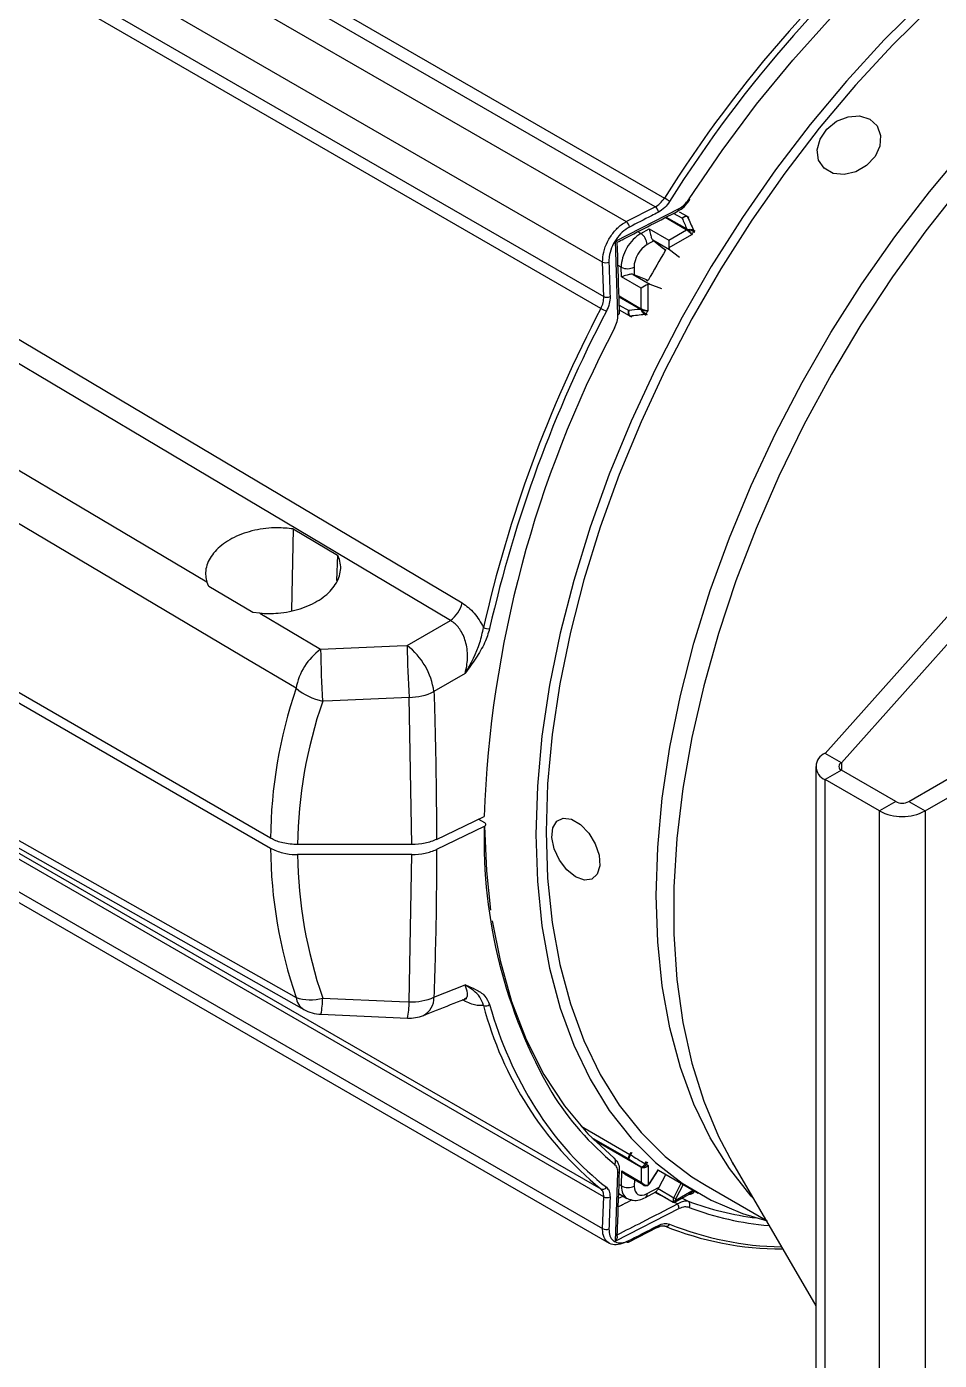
# Model space of a CAD drawing. Extents: x 17.1 to 113.1, y 3.8 to 84.5.
# Drawn here: x 27.945 to 30.916, y 60.92 to 65.265 of the extents above; entities that cross this region are included whole.
import ezdxf

# ---------------------------------------------------------------- set-up
doc = ezdxf.new("R2010")
doc.units = 0
doc.header["$MEASUREMENT"] = 0
doc.layers.add('OBJECT', color=7, linetype='CONTINUOUS')

msp = doc.modelspace()

# ---------------------------------------------------------------- linework, layer by layer
at = {"layer": 'OBJECT'}
for p, q in [((27.2501, 66.3057), (30.0212, 64.706)), ((27.0299, 66.2848), (29.8971, 64.6295)), ((29.9914, 64.6779), (27.2215, 66.2769)), ((29.8199, 64.4977), (26.95, 66.1545)), ((27.0537, 65.9845), (29.8237, 64.3854)), ((29.8144, 64.3468), (27.0432, 65.9465)), ((29.8621, 64.5657), (30.0689, 64.6721)), ((29.8971, 64.6295), (29.9914, 64.6779)), ((30.0269, 64.6444), (30.094, 64.6057)), ((30.0787, 64.6403), (30.0505, 64.6565)), ((30.0653, 64.6641), (30.0653, 64.6641)), ((30.0691, 64.6619), (30.095, 64.647)), ((30.0951, 64.6469), (30.0999, 64.6442)), ((30.0965, 64.6453), (30.0965, 64.6454)), ((30.1013, 64.6426), (30.0965, 64.6453)), ((29.9442, 64.591), (29.9713, 64.6059)), ((29.9713, 64.6059), (30.0356, 64.5688)), ((30.0916, 64.6033), (30.0235, 64.6426)), ((30.0356, 64.5688), (30.0935, 64.6023)), ((30.0935, 64.6023), (30.0916, 64.6033)), ((30.0948, 64.6014), (30.0935, 64.6023)), ((30.094, 64.6057), (30.0956, 64.6045)), ((30.1159, 64.602), (30.1161, 64.6018)), ((30.1161, 64.6018), (30.1206, 64.5993)), ((29.8699, 64.3261), (29.8621, 64.5657)), ((29.9442, 64.591), (29.9343, 64.5968)), ((29.987, 64.5668), (29.9649, 64.5546)), ((30.0381, 64.5379), (29.9838, 64.5692)), ((29.987, 64.5668), (30.0184, 64.5421)), ((30.1095, 64.587), (30.0356, 64.5443)), ((30.1157, 64.597), (30.1153, 64.5973)), ((30.12, 64.5946), (30.1157, 64.597)), ((28.7385, 62.6213), (25.4265, 64.5332)), ((30.0184, 64.5421), (30.0258, 64.5378)), ((30.0206, 64.5403), (30.02, 64.5411)), ((30.0206, 64.5403), (30.0251, 64.5367)), ((30.0699, 64.5124), (30.0381, 64.5379)), ((25.4265, 64.5006), (28.7385, 62.5886)), ((29.8237, 64.3854), (29.8199, 64.4977)), ((29.8805, 64.4808), (29.87, 64.4869)), ((29.8812, 64.4499), (29.8805, 64.4808)), ((29.9224, 64.4811), (29.923, 64.4559)), ((29.9455, 64.4128), (29.8812, 64.4499)), ((29.9193, 64.4574), (29.9735, 64.4261)), ((29.9601, 64.441), (29.923, 64.4559)), ((29.9601, 64.441), (29.9674, 64.4368)), ((29.9617, 64.4401), (29.9627, 64.44)), ((29.968, 64.4379), (29.9627, 64.44)), ((29.8733, 64.3876), (29.9436, 64.347)), ((29.9427, 64.3438), (29.8734, 64.3838)), ((29.9455, 64.3459), (29.9455, 64.4128)), ((29.9667, 64.425), (29.9667, 64.3397)), ((29.9735, 64.4261), (30.0115, 64.4112)), ((29.8743, 64.3576), (29.9052, 64.3397)), ((29.9075, 64.3222), (29.8748, 64.3411)), ((29.9446, 64.343), (29.9427, 64.3438)), ((29.9436, 64.347), (29.9455, 64.3459)), ((29.9455, 64.3459), (29.9469, 64.3451)), ((29.9076, 64.3222), (29.9075, 64.3222)), ((29.9124, 64.3194), (29.9076, 64.3222)), ((29.9096, 64.3218), (29.9097, 64.3217)), ((29.9097, 64.3217), (29.9145, 64.319)), ((29.9572, 64.3265), (29.9569, 64.3267)), ((29.9616, 64.324), (29.9572, 64.3265)), ((29.9607, 64.3295), (29.9611, 64.3292)), ((29.9611, 64.3292), (29.9654, 64.3268)), ((31.2652, 63.7063), (30.5444, 62.8975)), ((31.3182, 63.6757), (30.5973, 62.8669)), ((28.8129, 63.6285), (28.807, 63.3629)), ((28.8129, 63.6285), (28.957, 63.5433)), ((28.957, 63.5433), (28.9539, 63.4604)), ((28.5375, 63.4409), (28.5316, 63.4559)), ((28.6814, 63.3561), (28.5375, 63.4409)), ((28.7035, 63.3539), (28.6814, 63.3561)), ((28.7035, 63.3539), (28.9017, 63.2363)), ((29.1836, 63.2486), (29.3241, 63.3302)), ((29.3726, 63.1579), (29.2708, 63.0987)), ((29.1991, 62.6001), (29.1903, 63.0798)), ((27.0432, 63.0783), (29.8144, 61.4786)), ((29.8237, 61.4533), (27.0537, 63.0524)), ((26.95, 63.006), (29.8199, 61.3492)), ((26.9173, 62.9896), (29.841, 61.3017)), ((30.5973, 62.8669), (30.5444, 62.8975)), ((30.5973, 62.8669), (30.5973, 62.8425)), ((30.5136, 62.8547), (30.5136, 59.2619)), ((30.5973, 62.8425), (30.5444, 62.8119)), ((30.7742, 62.7404), (30.5973, 62.8425)), ((30.8166, 62.7404), (30.9969, 62.8445)), ((30.5444, 59.2191), (30.5444, 62.8119)), ((30.7212, 62.7098), (30.5444, 62.8119)), ((30.8696, 62.7098), (31.0499, 62.8139)), ((30.7742, 62.7404), (30.7212, 62.7098)), ((30.8166, 62.7404), (30.8696, 62.7098)), ((29.2794, 62.617), (29.4343, 62.6921)), ((30.7212, 59.117), (30.7212, 62.7098)), ((30.8696, 62.7098), (30.8696, 59.117)), ((29.4343, 62.6594), (29.2794, 62.5843)), ((29.4161, 62.6832), (29.4353, 62.6721)), ((29.1991, 62.6001), (28.8269, 62.6001)), ((29.1991, 62.5675), (28.8269, 62.5675)), ((29.1903, 62.0877), (29.1991, 62.5675)), ((29.2708, 62.1029), (29.3726, 62.143)), ((28.9029, 62.0474), (29.1848, 62.035)), ((29.452, 62.0789), (29.4592, 62.055)), ((29.7496, 61.6827), (29.9086, 61.5909)), ((29.9062, 61.575), (29.7843, 61.6454)), ((29.788, 61.6416), (29.9438, 61.5517)), ((29.9447, 61.5495), (29.792, 61.6377)), ((29.9086, 61.5909), (29.9087, 61.591)), ((29.9087, 61.591), (29.9132, 61.5988)), ((29.9108, 61.5898), (29.9107, 61.5896)), ((29.9153, 61.5975), (29.9108, 61.5898)), ((29.958, 61.5605), (29.9583, 61.5609)), ((29.9583, 61.5609), (29.9624, 61.5681)), ((29.9662, 61.5656), (29.9622, 61.5586)), ((30.2424, 61.5631), (30.5136, 61.0975)), ((30.2424, 61.5631), (30.2451, 61.5584)), ((29.8621, 61.3087), (29.8699, 61.5305)), ((29.8809, 61.4889), (29.882, 61.5373)), ((29.882, 61.5373), (29.9466, 61.5)), ((29.8958, 61.5242), (29.9547, 61.4903)), ((29.9438, 61.5517), (29.9457, 61.5506)), ((29.9466, 61.5485), (29.9447, 61.5495)), ((29.948, 61.5477), (29.9466, 61.5485)), ((29.9466, 61.5), (29.9466, 61.5485)), ((29.9622, 61.5586), (29.9618, 61.558)), ((29.9678, 61.5546), (29.9678, 61.4918)), ((29.9723, 61.4964), (30.0014, 61.5414)), ((29.973, 61.4957), (30.0022, 61.5408)), ((30.0015, 61.5398), (30.1307, 61.4652)), ((30.0037, 61.4847), (30.0262, 61.5256)), ((29.8735, 61.4932), (29.8809, 61.4889)), ((29.9232, 61.5084), (29.9228, 61.488)), ((29.9652, 61.4635), (30.0037, 61.4847)), ((30.0006, 61.4795), (30.0516, 61.4501)), ((30.0516, 61.4501), (30.0756, 61.497)), ((30.0816, 61.4935), (30.0578, 61.447)), ((30.1168, 61.4694), (30.1185, 61.4723)), ((30.1569, 61.4893), (30.3504, 61.3776)), ((29.8199, 61.3492), (29.8237, 61.4533)), ((29.8719, 61.448), (29.8863, 61.4554)), ((29.8724, 61.4634), (29.8991, 61.4479)), ((29.959, 61.4504), (29.9932, 61.4691)), ((29.9922, 61.4686), (30.0501, 61.4351)), ((30.0635, 61.4295), (30.0535, 61.4346)), ((30.0551, 61.4351), (30.1037, 61.4631)), ((30.0562, 61.4408), (30.1105, 61.4722)), ((30.0789, 61.4488), (30.0985, 61.4387)), ((30.1164, 61.4687), (30.1168, 61.4694)), ((30.1173, 61.4684), (30.1177, 61.4691)), ((30.1176, 61.4689), (30.1193, 61.4718)), ((30.0689, 61.4143), (29.8621, 61.3087)), ((29.9037, 61.3053), (29.9982, 61.3535))]:
    msp.add_line(p, q, dxfattribs=at)
at = {"layer": 'OBJECT', "flags": 128}
for points in [[(30.1017, 64.7038), (30.2086, 64.8608), (30.3212, 65.0118), (30.439, 65.156), (30.5613, 65.2927), (30.6874, 65.4212), (30.8167, 65.5407), (30.9485, 65.6507), (31.0821, 65.7505), (31.2168, 65.8396), (31.3518, 65.9176), (31.4865, 65.9839), (31.6201, 66.0384), (31.7518, 66.0806), (31.8812, 66.1103), (32.0073, 66.1275), (32.1296, 66.1319), (32.2168, 66.1271)], [(30.8632, 65.3462), (30.7368, 65.2212), (30.6142, 65.0876), (30.4959, 64.9462), (30.3827, 64.7978), (30.2751, 64.6431), (30.1738, 64.483), (30.0793, 64.3185), (29.9921, 64.1504), (29.9128, 63.9796), (29.8417, 63.8072), (29.7793, 63.634), (29.7259, 63.461), (29.6818, 63.2893), (29.6473, 63.1196), (29.6224, 62.953), (29.6075, 62.7904), (29.6025, 62.6327), (29.6075, 62.4808), (29.6224, 62.3354), (29.6473, 62.1975), (29.6818, 62.0677), (29.7259, 61.9469), (29.7793, 61.8356), (29.8417, 61.7344), (29.9128, 61.6441), (29.9921, 61.5649), (30.0793, 61.4974), (30.1738, 61.442), (30.2751, 61.3989), (30.3553, 61.3749)], [(30.8904, 65.3287), (30.7648, 65.2055), (30.6429, 65.0737), (30.5253, 64.934), (30.4126, 64.7872), (30.3056, 64.6342), (30.2047, 64.4758), (30.1107, 64.3128), (30.0239, 64.1463), (29.9449, 63.977), (29.8741, 63.8061), (29.8119, 63.6344), (29.7587, 63.4628), (29.7148, 63.2925), (29.6803, 63.1242), (29.6556, 62.959), (29.6407, 62.7977), (29.6357, 62.6413), (29.6407, 62.4906), (29.6556, 62.3466), (29.6803, 62.2099), (29.7148, 62.0814), (29.7587, 61.9617), (29.8119, 61.8516), (29.8741, 61.7517), (29.9449, 61.6625), (30.0239, 61.5844), (30.1107, 61.5181), (30.1569, 61.4893)], [(28.8217, 63.1093), (28.6454, 63.214), (27.94, 63.6331), (25.4773, 65.0965)], [(26.4674, 65.1098), (26.543, 65.0648), (26.8924, 64.8569), (28.2901, 64.0255), (29.3627, 63.3875)], [(29.3241, 63.3302), (28.4146, 63.8715), (27.5051, 64.4128), (26.429, 65.0535)], [(30.57, 64.7867), (30.541, 64.8032), (30.523, 64.8299), (30.5184, 64.8631), (30.5277, 64.8983), (30.5498, 64.9309), (30.5816, 64.9563), (30.6189, 64.9712), (30.6566, 64.9736), (30.6896, 64.963), (30.7135, 64.9411), (30.725, 64.9106), (30.7227, 64.8758), (30.7067, 64.8413), (30.6792, 64.8119), (30.6441, 64.7913), (30.6059, 64.7826), (30.57, 64.7867)], [(30.3082, 61.4502), (30.3033, 61.4555), (30.2326, 61.5447), (30.1704, 61.6447), (30.1172, 61.7548), (30.0733, 61.8744), (30.0388, 62.0029), (30.0141, 62.1396), (29.9992, 62.2837), (29.9942, 62.4343), (29.9992, 62.5907), (30.0141, 62.752), (30.0388, 62.9172), (30.0733, 63.0855), (30.1172, 63.2559), (30.1704, 63.4274), (30.2326, 63.5991), (30.3033, 63.7701), (30.3824, 63.9393), (30.4691, 64.1059), (30.5632, 64.2688), (30.6641, 64.4272), (30.7711, 64.5803), (30.8838, 64.727), (31.0014, 64.8667)], [(26.2444, 64.8134), (26.5598, 64.6262), (27.4704, 64.0857), (28.5316, 63.4559)], [(30.9864, 64.7437), (30.8724, 64.5997), (30.7637, 64.4492), (30.6609, 64.2932), (30.5646, 64.1323), (30.4752, 63.9676), (30.3934, 63.7999), (30.3195, 63.6301), (30.2539, 63.4591), (30.197, 63.288), (30.1491, 63.1175), (30.1104, 62.9488), (30.0813, 62.7826), (30.0617, 62.6198), (30.0519, 62.4615), (30.0519, 62.3083), (30.0617, 62.1613), (30.0813, 62.0211), (30.1104, 61.8886), (30.1491, 61.7644), (30.197, 61.6493), (30.2424, 61.5631)], [(30.0356, 64.5688), (30.0356, 64.5665), (30.0356, 64.5639), (30.0356, 64.5611), (30.0356, 64.5581), (30.0356, 64.5551), (30.0356, 64.5521), (30.0356, 64.5493), (30.0356, 64.5466), (30.0356, 64.5443)], [(29.8699, 64.3261), (29.8714, 64.327), (29.8727, 64.3279), (29.8738, 64.329), (29.8745, 64.3301), (29.8749, 64.3312), (29.875, 64.3324), (29.875, 64.3324)], [(25.4773, 63.996), (25.6419, 63.9028), (26.3471, 63.5034), (28.8217, 62.1025)], [(25.5381, 63.9382), (26.2058, 63.5598), (28.8468, 62.0635)], [(28.9017, 63.2363), (29.1514, 63.2472), (29.1836, 63.2486)], [(29.1903, 63.0798), (28.9406, 63.0689), (28.9084, 63.0675)], [(29.4354, 62.6601), (29.4417, 62.5148), (29.4553, 62.3871)], [(29.7957, 62.603), (29.8083, 62.5657), (29.8107, 62.5311), (29.8026, 62.5039), (29.785, 62.4876), (29.7604, 62.4846), (29.732, 62.4952), (29.7036, 62.5179), (29.6793, 62.5498), (29.6621, 62.5864), (29.6544, 62.623), (29.6573, 62.6544), (29.6704, 62.6766), (29.6919, 62.6864), (29.7189, 62.6826), (29.7477, 62.6656), (29.7746, 62.6378), (29.7957, 62.603)], [(29.4605, 62.3522), (29.486, 62.2225), (29.5237, 62.089), (29.5714, 61.9652), (29.629, 61.8517), (29.696, 61.749), (29.7722, 61.6579), (29.857, 61.5789)], [(28.9084, 62.1001), (29.1581, 62.0892), (29.1903, 62.0877)], [(29.9087, 61.591), (29.9089, 61.5908), (29.9092, 61.5907), (29.9094, 61.5905), (29.9097, 61.5904), (29.9099, 61.5902), (29.9102, 61.5901), (29.9105, 61.5899), (29.9108, 61.5898)], [(29.9583, 61.5609), (29.9588, 61.5606), (29.9594, 61.5603), (29.9599, 61.5599), (29.9605, 61.5596), (29.961, 61.5594), (29.9614, 61.5591), (29.9618, 61.5589), (29.9622, 61.5586)]]:
    msp.add_lwpolyline(points, dxfattribs=at)
at = {"layer": 'OBJECT'}
for centre, radius, start, end in [((33.5207, 62.5178), 4.1273, 129.1291, 147.9832), ((33.5199, 62.518), 4.1064, 129.1291, 147.9832), ((29.9194, 64.5302), 0.2031, 54.2523, 59.927), ((30.0985, 64.6979), 0.00671, 30.3147, 61.7055), ((29.9769, 64.6581), 0.0245, 4.3383, 53.7786), ((30.0612, 64.6707), 0.00778, 305.8305, 10.2803), ((30.0933, 64.644), 0.00345, 23.7237, 59.5107), ((30.0933, 64.6439), 0.00352, 24.0858, 59.5743), ((29.8825, 64.6098), 0.0245, 4.2538, 53.6513), ((30.0879, 64.6093), 0.00707, 301.772, 329.1595), ((30.0895, 64.6081), 0.00705, 304.5367, 329.3338), ((30.0775, 64.5762), 0.0334, 53.8606, 54.6239), ((30.1118, 64.602), 0.0135, 171.3907, 175.954), ((30.1109, 64.6002), 0.00525, 326.998, 20.2946), ((30.1112, 64.5998), 0.00528, 328.3048, 22.1792), ((29.9176, 64.5519), 0.0473, 3.2836, 55.8697), ((33.8229, 62.2804), 4.3715, 147.9982, 148.1535), ((33.821, 62.2793), 4.4164, 149.2595, 150.7407), ((30.0436, 64.5437), 0.00802, 175.5957, 226.5486), ((29.83, 64.5205), 0.025, 246.1918, 294.6911), ((29.9012, 64.5234), 0.0473, 244.1355, 296.7118), ((29.9712, 64.4184), 0.00802, 73.4449, 124.4018), ((29.8338, 64.4082), 0.0249, 246.0544, 294.599), ((33.5954, 62.3662), 4.2684, 152.3536, 167.2604), ((29.9106, 64.514), 0.193, 240.0837, 246.0575), ((29.9366, 64.3472), 0.00708, 330.8443, 358.2257), ((29.9384, 64.3464), 0.00705, 330.6651, 355.463), ((29.9614, 64.3758), 0.0368, 245.429, 246.1232), ((29.9549, 64.3302), 0.0135, 124.0522, 128.6053), ((33.8396, 62.2672), 4.3926, 151.8468, 152.0014), ((33.5942, 62.3671), 4.2468, 152.3536, 167.2604), ((29.9092, 64.3252), 0.00345, 240.5019, 276.2738), ((29.9093, 64.3252), 0.00353, 240.4489, 275.8964), ((29.956, 64.3318), 0.00525, 279.7149, 332.9943), ((29.9565, 64.3318), 0.00528, 277.8152, 331.7006), ((33.1117, 62.5624), 3.6796, 152.1363, 177.9813), ((29.2655, 63.4114), 0.1001, 305.8531, 346.2345), ((29.448, 63.3364), 0.033, 241.1982, 276.8818), ((29.0195, 63.0734), 0.201, 125.8586, 169.7126), ((32.198, 63.2825), 3.2966, 180.8033, 183.7398), ((32.4807, 63.2949), 3.2974, 180.8035, 183.7393), ((29.0432, 63.0667), 0.2298, 8.0136, 52.3568), ((28.9526, 63.2701), 0.2074, 230.8564, 257.6913), ((29.1883, 63.2696), 0.1898, 270.6, 295.7653), ((30.5606, 62.8547), 0.0458, 110.7831, 249.2164), ((30.602, 62.8547), 0.0131, 110.7833, 249.2148), ((30.7954, 62.7813), 0.0461, 242.6105, 297.3889), ((30.7954, 62.8529), 0.1612, 242.6097, 297.3901), ((31.0856, 62.6168), 1.6518, 178.5216, 209.935), ((28.8691, 62.2473), 0.1524, 251.8737, 284.9548), ((28.876, 62.1099), 0.0548, 187.73, 237.8332), ((28.651, 62.1003), 0.2574, 348.1541, 359.9713), ((28.9329, 62.0879), 0.2573, 348.1522, 359.9742), ((29.1974, 62.2722), 0.1846, 267.8011, 293.4479), ((29.2072, 62.1003), 0.0637, 297.1852, 2.2883), ((28.9084, 62.1723), 0.125, 240.4701, 267.4857), ((29.1903, 62.1599), 0.125, 267.4858, 291.5891), ((29.4402, 62.0935), 0.0187, 244.5947, 309.0894), ((30.5439, 62.3661), 1.1489, 194.5972, 230.5791), ((30.6945, 62.4266), 1.29, 196.7384, 213.1213), ((30.4841, 62.3137), 0.9801, 212.1282, 230.3427), ((30.4435, 62.2638), 0.9909, 213.1705, 231.911), ((29.8491, 61.5683), 0.0132, 316.5019, 53.243), ((30.111, 61.9245), 0.3902, 238.7556, 239.112), ((30.3236, 62.1147), 0.6639, 236.5916, 236.9828), ((29.8668, 61.5382), 0.00833, 292.1597, 353.2472), ((29.8689, 61.5373), 0.0061, 358.6595, 27.7138), ((29.9421, 61.5497), 0.00262, 355.2093, 49.0365), ((29.9436, 61.5485), 0.00297, 359.1588, 45.3204), ((29.9491, 61.5534), 0.00403, 243.291, 249.5923), ((29.9503, 61.5533), 0.00429, 229.8766, 243.7331), ((30.4623, 62.2472), 0.851, 234.0098, 234.4725), ((29.8202, 61.4916), 0.0143, 245.8766, 327.7068), ((29.9027, 61.5286), 0.0453, 241.2375, 296.3027), ((29.9657, 61.4918), 0.00252, 234.3928, 294.3019), ((29.9654, 61.4915), 0.0024, 304.0308, 7.276), ((29.9604, 61.5038), 0.014, 301.6811, 328.1809), ((29.9718, 61.4952), 0.0013, 23.1745, 65.8586), ((29.8348, 61.4722), 0.0219, 239.6675, 295.4618), ((29.9507, 61.4623), 0.0146, 304.7279, 4.5808), ((30.0701, 61.4402), 0.021, 151.8202, 178.3186), ((30.0526, 61.4476), 0.00768, 242.604, 297.395), ((30.0526, 61.4395), 0.005, 240.0027, 302.4633), ((30.0794, 61.4983), 0.0557, 239.9926, 247.1696), ((30.0702, 61.4404), 0.014, 151.8184, 178.3187), ((30.0447, 61.4143), 0.0242, 0.0062, 38.9181), ((30.4353, 62.3296), 0.9524, 249.292, 263.1305), ((30.0895, 61.4268), 0.0149, 324.5637, 53.0753), ((30.4836, 62.292), 0.9008, 245.5306, 245.9677), ((30.1177, 61.4706), 0.00223, 236.2199, 260.0377), ((29.9569, 61.1916), 0.3205, 59.9125, 60.0764), ((30.4426, 62.3217), 0.9658, 249.3308, 265.1576), ((29.831, 61.3681), 0.0219, 239.5307, 295.5171), ((29.9946, 61.3592), 0.00674, 301.9923, 3.4749), ((30.0265, 61.3698), 0.0129, 245.4408, 333.8118), ((30.4044, 62.2993), 1.0162, 247.845, 270.0616), ((30.4181, 62.2963), 1.0066, 247.8183, 269.06), ((29.9015, 61.3117), 0.007, 231.0143, 289.1387), ((29.9003, 61.3108), 0.00669, 300.9779, 3.8269)]:
    msp.add_arc(centre, radius, start, end, dxfattribs=at)
for centre, major_axis, ratio, start_param, end_param in [((31.4996, 63.6344), (-2.1331, 4.0765), 0.178723, 1.22806, 1.238972), ((31.4878, 63.6262), (-2.1283, 4.0899), 0.180061, 1.227937, 1.236606), ((29.9452, 64.5169), (0.045, 0.0779), 0.596389, 0.785315, 2.356112), ((29.9662, 64.5787), (0.0279, -0.0189), 0.073663, 0.784341, 0.939231), ((29.9659, 64.505), (0.03, 0.052), 0.605893, 0.785315, 2.356111), ((29.9023, 64.4679), (0.0303, -0.0148), 0.073527, 5.343967, 5.498856), ((29.9561, 64.4189), (0.015, 0.0087), 0.00007, 0.785358, 2.356154), ((31.4878, 63.6262), (4.6063, 0.202), 0.180122, 1.904934, 1.913604), ((31.4866, 63.6119), (4.597, 0.1912), 0.178783, 1.902569, 1.913481), ((33.1685, 62.656), (4.4298, 0.0781), 0.588782, 2.937049, 3.124952), ((33.1685, 62.5838), (4.3416, 0), 0.577382, 2.94743, 3.135078), ((33.1685, 62.656), (4.4298, 0.0781), 0.588782, 3.137472, 3.325375), ((33.1685, 62.5838), (4.3416, 0), 0.577382, 3.148107, 3.335756), ((31.4888, 63.6279), (4.4229, -2.5535), 0.504205, 4.644951, 4.653621), ((31.4877, 63.6286), (4.4154, -2.5492), 0.50212, 4.644426, 4.655338), ((29.9456, 61.525), (0.0472, 0.0767), 0.57707, 2.372562, 3.185359), ((29.9663, 61.5119), (0.0322, 0.0507), 0.576681, 2.380758, 3.951554), ((29.9572, 61.5061), (-0.012, 0.0132), 0.67585, 1.42501, 2.995806), ((29.9572, 61.5061), (-0.0055, 0.017), 0.675857, 1.71646, 3.287256), ((29.983, 61.4978), (0.0174, 0.035), 0.626582, 4.494139, 4.649029), ((30.0526, 61.451), (0.0023, 0.0159), 0.166917, 2.289839, 3.075318), ((30.0526, 61.451), (-0.0023, 0.0159), 0.166917, 3.215799, 3.993346)]:
    msp.add_ellipse(centre, major_axis=major_axis, ratio=ratio, start_param=start_param, end_param=end_param, dxfattribs=at)
for points, knots in [([(29.9914, 64.6779), (29.9967, 64.6811), (30.0078, 64.6878), (30.0166, 64.6997), (30.0212, 64.706)], [0, 0, 0, 0, 0.473398, 1, 1, 1, 1]), ([(30.0381, 64.6951), (30.033, 64.688), (30.0223, 64.6731), (30.0086, 64.6645), (30.0014, 64.66)], [0, 0, 0, 0, 0.473444, 1, 1, 1, 1]), ([(30.0666, 64.6655), (30.0694, 64.667), (30.0797, 64.672), (30.0928, 64.6847), (30.1009, 64.697), (30.1039, 64.7016)], [0, 0, 0, 0, 0.196658, 0.699287, 1, 1, 1, 1]), ([(30.0689, 64.6721), (30.0748, 64.6759), (30.0862, 64.6834), (30.0966, 64.6961), (30.1012, 64.703), (30.1017, 64.7038)], [0, 0, 0, 0, 0.489871, 0.942612, 1, 1, 1, 1]), ([(29.8674, 64.5624), (29.8745, 64.566), (29.9407, 64.5999), (30.0068, 64.634), (30.0658, 64.6644)], [0, 0, 0, 0, 0.106069, 1, 1, 1, 1]), ([(30.0014, 64.66), (29.9939, 64.6561), (29.9625, 64.64), (29.931, 64.6239), (29.907, 64.6116)], [0, 0, 0, 0, 0.237767, 1, 1, 1, 1]), ([(30.0787, 64.6403), (30.0787, 64.6403), (30.0793, 64.6409), (30.081, 64.6428), (30.0843, 64.6454), (30.0883, 64.6473), (30.0922, 64.648), (30.0941, 64.6473), (30.095, 64.647)], [0, 0, 0, 0, 0.0094484, 0.1122824, 0.337631, 0.5595885, 0.7797623, 1, 1, 1, 1]), ([(30.0965, 64.6454), (30.0955, 64.6458), (30.0935, 64.6465), (30.0894, 64.6461), (30.085, 64.6446), (30.0814, 64.6424), (30.0794, 64.6409), (30.0787, 64.6403), (30.0787, 64.6403)], [0, 0, 0, 0, 0.220241, 0.440413, 0.662366, 0.887707, 0.990536, 1, 1, 1, 1]), ([(29.8199, 64.4977), (29.8205, 64.5084), (29.8217, 64.53), (29.8349, 64.5645), (29.8549, 64.5956), (29.8769, 64.6176), (29.8915, 64.6263), (29.8971, 64.6295)], [0, 0, 0, 0, 0.216844, 0.433701, 0.650256, 0.866699, 1, 1, 1, 1]), ([(29.907, 64.6116), (29.8991, 64.6067), (29.8834, 64.5968), (29.863, 64.5724), (29.8481, 64.5443), (29.8408, 64.5182), (29.8405, 64.5034), (29.8404, 64.4978)], [0, 0, 0, 0, 0.2168348, 0.4336861, 0.6501672, 0.866491, 1, 1, 1, 1]), ([(29.9713, 64.6059), (29.9713, 64.6059), (29.972, 64.6033), (29.9733, 64.5978), (29.9753, 64.5887), (29.9773, 64.5812), (29.9792, 64.5758), (29.9813, 64.5717), (29.983, 64.57), (29.9838, 64.5692)], [0, 0, 0, 0, 0.004726, 0.291691, 0.519007, 0.681355, 0.790145, 0.895019, 1, 1, 1, 1]), ([(30.0948, 64.6014), (30.0949, 64.6015), (30.0952, 64.6017), (30.0959, 64.6023), (30.0965, 64.603), (30.0969, 64.6034)], [0, 0, 0, 0, 0.125209, 0.466791, 1, 1, 1, 1]), ([(30.0972, 64.6032), (30.0968, 64.6028), (30.0962, 64.6021), (30.0953, 64.6016), (30.0949, 64.6014), (30.0948, 64.6014)], [0, 0, 0, 0, 0.531799, 0.875888, 1, 1, 1, 1]), ([(30.1095, 64.587), (30.1094, 64.587), (30.1088, 64.5881), (30.1072, 64.5903), (30.1041, 64.5938), (30.1005, 64.5971), (30.0974, 64.5997), (30.0955, 64.6009), (30.0948, 64.6014)], [0, 0, 0, 0, 0.009331, 0.244796, 0.475581, 0.685031, 0.883334, 1, 1, 1, 1]), ([(30.0956, 64.6045), (30.096, 64.6042), (30.0964, 64.6038), (30.0969, 64.6034), (30.0969, 64.6034)], [0, 0, 0, 0, 0.97333, 1, 1, 1, 1]), ([(30.0969, 64.6034), (30.097, 64.6035), (30.0974, 64.6038), (30.098, 64.6039), (30.0984, 64.604), (30.0984, 64.604)], [0, 0, 0, 0, 0.264381, 0.865798, 1, 1, 1, 1]), ([(30.0983, 64.6029), (30.0982, 64.603), (30.098, 64.6031), (30.0977, 64.6031), (30.0976, 64.6032), (30.0974, 64.6032), (30.0974, 64.6032), (30.0973, 64.6032), (30.0972, 64.6032), (30.0972, 64.6032), (30.0972, 64.6032)], [0, 0, 0, 0, 0.330544, 0.552347, 0.701626, 0.802859, 0.903889, 0.945326, 0.979318, 1, 1, 1, 1]), ([(30.0983, 64.6029), (30.0992, 64.6022), (30.1013, 64.6004), (30.1043, 64.5969), (30.1071, 64.5928), (30.1087, 64.5894), (30.1093, 64.5876), (30.1094, 64.587), (30.1095, 64.587)], [0, 0, 0, 0, 0.173999, 0.393148, 0.630057, 0.892573, 0.989999, 1, 1, 1, 1]), ([(30.1153, 64.5973), (30.1144, 64.5979), (30.1124, 64.599), (30.1082, 64.6006), (30.1033, 64.602), (30.1, 64.6026), (30.0983, 64.6029)], [0, 0, 0, 0, 0.242428, 0.484567, 0.734486, 1, 1, 1, 1]), ([(30.0984, 64.604), (30.1004, 64.6042), (30.1043, 64.6046), (30.1098, 64.6041), (30.1137, 64.6031), (30.1153, 64.6023), (30.1159, 64.602)], [0, 0, 0, 0, 0.303036, 0.584918, 0.848602, 1, 1, 1, 1]), ([(29.8674, 64.5625), (29.8674, 64.5625), (29.8678, 64.5623), (29.8662, 64.5633), (29.8638, 64.5647), (29.8621, 64.5657), (29.8621, 64.5657)], [0, 0, 0, 0, 0.040609, 0.453746, 0.991066, 1, 1, 1, 1]), ([(29.875, 64.3324), (29.8745, 64.3485), (29.8722, 64.4251), (29.8695, 64.5019), (29.8674, 64.5625)], [0, 0, 0, 0, 0.2106895, 1, 1, 1, 1]), ([(29.8404, 64.4978), (29.8407, 64.4894), (29.842, 64.4519), (29.8433, 64.4145), (29.8442, 64.3856)], [0, 0, 0, 0, 0.226062, 1, 1, 1, 1]), ([(29.9193, 64.4574), (29.9181, 64.4577), (29.9158, 64.4584), (29.9113, 64.4581), (29.9056, 64.457), (29.8982, 64.455), (29.8893, 64.4522), (29.8838, 64.4505), (29.8812, 64.4499), (29.8812, 64.4499)], [0, 0, 0, 0, 0.104982, 0.209851, 0.318643, 0.480989, 0.708307, 0.995272, 1, 1, 1, 1]), ([(29.8144, 64.3468), (29.8172, 64.3531), (29.823, 64.3662), (29.8235, 64.3789), (29.8237, 64.3854)], [0, 0, 0, 0, 0.486978, 1, 1, 1, 1]), ([(29.8442, 64.3856), (29.8439, 64.3779), (29.8432, 64.3622), (29.836, 64.346), (29.8323, 64.3376)], [0, 0, 0, 0, 0.488653, 1, 1, 1, 1]), ([(29.9075, 64.3222), (29.9068, 64.3228), (29.9052, 64.3241), (29.9039, 64.3278), (29.9035, 64.3323), (29.9041, 64.3364), (29.9049, 64.3389), (29.9051, 64.3397), (29.9052, 64.3397)], [0, 0, 0, 0, 0.220237, 0.440411, 0.662374, 0.887708, 0.990552, 1, 1, 1, 1]), ([(29.9052, 64.3397), (29.9052, 64.3397), (29.905, 64.3388), (29.9046, 64.3363), (29.9045, 64.3321), (29.9054, 64.3275), (29.9071, 64.3237), (29.9088, 64.3224), (29.9096, 64.3218)], [0, 0, 0, 0, 0.009468, 0.112294, 0.337631, 0.55959, 0.779768, 1, 1, 1, 1]), ([(29.9462, 64.3424), (29.9461, 64.3424), (29.9456, 64.3426), (29.9451, 64.3428), (29.9446, 64.343)], [0, 0, 0, 0, 0.026661, 1, 1, 1, 1]), ([(29.9464, 64.3407), (29.9463, 64.341), (29.9462, 64.3414), (29.9461, 64.342), (29.9461, 64.3423), (29.9462, 64.3424)], [0, 0, 0, 0, 0.507127, 0.825465, 1, 1, 1, 1]), ([(29.9462, 64.3424), (29.9463, 64.3429), (29.9467, 64.3438), (29.9468, 64.3447), (29.9469, 64.345), (29.9469, 64.3451)], [0, 0, 0, 0, 0.5331818, 0.874609, 1, 1, 1, 1]), ([(29.9569, 64.3267), (29.956, 64.3273), (29.9542, 64.3285), (29.9513, 64.3318), (29.9485, 64.336), (29.9472, 64.3391), (29.9464, 64.3407)], [0, 0, 0, 0, 0.242448, 0.4846, 0.734574, 1, 1, 1, 1]), ([(29.9469, 64.3451), (29.9469, 64.345), (29.947, 64.3446), (29.9469, 64.3436), (29.9467, 64.3427), (29.9466, 64.3422)], [0, 0, 0, 0, 0.124203, 0.468249, 1, 1, 1, 1]), ([(29.9466, 64.3422), (29.9466, 64.3422), (29.9466, 64.3422), (29.9466, 64.3421), (29.9467, 64.3419), (29.947, 64.3417), (29.9472, 64.3415), (29.9473, 64.3414)], [0, 0, 0, 0, 0.032738, 0.074948, 0.183307, 0.638243, 1, 1, 1, 1]), ([(29.9469, 64.3451), (29.9476, 64.3448), (29.9496, 64.3438), (29.9534, 64.3423), (29.9581, 64.3409), (29.9627, 64.34), (29.9654, 64.3397), (29.9666, 64.3397), (29.9667, 64.3397)], [0, 0, 0, 0, 0.116667, 0.314968, 0.524422, 0.755198, 0.990674, 1, 1, 1, 1]), ([(29.9667, 64.3397), (29.9666, 64.3397), (29.9661, 64.3395), (29.9642, 64.3391), (29.9605, 64.3388), (29.9555, 64.3392), (29.951, 64.3401), (29.9484, 64.341), (29.9473, 64.3414)], [0, 0, 0, 0, 0.010001, 0.107432, 0.369939, 0.606849, 0.826, 1, 1, 1, 1]), ([(29.9473, 64.3414), (29.9486, 64.3399), (29.9511, 64.337), (29.9552, 64.3331), (29.9585, 64.3306), (29.9601, 64.3298), (29.9607, 64.3295)], [0, 0, 0, 0, 0.3039, 0.585806, 0.84941, 1, 1, 1, 1]), ([(29.8587, 64.2822), (29.8619, 64.2895), (29.8685, 64.3043), (29.8695, 64.3188), (29.8699, 64.3261)], [0, 0, 0, 0, 0.491582, 1, 1, 1, 1]), ([(28.8129, 63.6285), (28.7955, 63.6303), (28.7541, 63.6347), (28.6859, 63.6264), (28.6182, 63.6031), (28.5647, 63.567), (28.5321, 63.5226), (28.5247, 63.4838), (28.53, 63.4622), (28.5316, 63.4559)], [0, 0, 0, 0, 0.117568, 0.279861, 0.442586, 0.605907, 0.769588, 0.933237, 1, 1, 1, 1]), ([(28.7035, 63.3539), (28.7235, 63.3533), (28.7681, 63.3518), (28.8368, 63.3663), (28.8997, 63.395), (28.9455, 63.4351), (28.9687, 63.4815), (28.9679, 63.5188), (28.9592, 63.5385), (28.957, 63.5433)], [0, 0, 0, 0, 0.132307, 0.294526, 0.457212, 0.620426, 0.783854, 0.947085, 1, 1, 1, 1]), ([(29.3627, 63.3875), (29.3765, 63.3775), (29.4038, 63.3577), (29.4227, 63.3241), (29.4321, 63.3074)], [0, 0, 0, 0, 0.505217, 1, 1, 1, 1]), ([(29.3726, 63.1579), (29.376, 63.1738), (29.3827, 63.2056), (29.3774, 63.256), (29.3604, 63.2979), (29.34, 63.3207), (29.3272, 63.3283), (29.3241, 63.3302)], [0, 0, 0, 0, 0.251339, 0.503315, 0.735357, 0.935196, 1, 1, 1, 1]), ([(29.3726, 63.1579), (29.3727, 63.1581), (29.3913, 63.19), (29.4175, 63.2392), (29.4286, 63.2909), (29.4321, 63.3074)], [0, 0, 0, 0, 0.00294, 0.680839, 1, 1, 1, 1]), ([(29.452, 63.3036), (29.4472, 63.2882), (29.437, 63.2551), (29.4071, 63.2064), (29.3844, 63.1743), (29.3727, 63.158), (29.3726, 63.1579)], [0, 0, 0, 0, 0.298756, 0.643488, 0.99732, 1, 1, 1, 1]), ([(29.2708, 63.0987), (29.2719, 63.0635), (29.2772, 62.903), (29.2784, 62.7424), (29.2794, 62.617)], [0, 0, 0, 0, 0.2192209, 1, 1, 1, 1]), ([(29.4343, 62.6594), (29.4355, 62.6601), (29.4379, 62.6615), (29.4397, 62.6643), (29.4398, 62.6672), (29.4384, 62.67), (29.4363, 62.6715), (29.4353, 62.6721)], [0, 0, 0, 0, 0.2034463, 0.4068989, 0.6103442, 0.8137853, 1, 1, 1, 1]), ([(28.8269, 62.6001), (28.8106, 62.6012), (28.7802, 62.6032), (28.7519, 62.6138), (28.7402, 62.6203), (28.7385, 62.6213)], [0, 0, 0, 0, 0.499398, 0.929182, 1, 1, 1, 1]), ([(29.2794, 62.617), (29.2673, 62.6122), (29.2431, 62.6024), (29.2137, 62.6009), (29.1991, 62.6001)], [0, 0, 0, 0, 0.5, 1, 1, 1, 1]), ([(28.7385, 62.5886), (28.7514, 62.5827), (28.7754, 62.5717), (28.8084, 62.5677), (28.8246, 62.5675), (28.8269, 62.5675)], [0, 0, 0, 0, 0.499395, 0.929163, 1, 1, 1, 1]), ([(29.1991, 62.5675), (29.2137, 62.5682), (29.2431, 62.5698), (29.2673, 62.5795), (29.2794, 62.5843)], [0, 0, 0, 0, 0.5, 1, 1, 1, 1]), ([(29.2794, 62.5843), (29.2791, 62.5163), (29.2783, 62.3558), (29.2736, 62.1953), (29.2708, 62.1029)], [0, 0, 0, 0, 0.423826, 1, 1, 1, 1]), ([(29.3703, 62.098), (29.3729, 62.099), (29.3798, 62.1017), (29.3817, 62.1164), (29.3758, 62.1337), (29.3726, 62.143)], [0, 0, 0, 0, 0.211146, 0.576885, 1, 1, 1, 1]), ([(29.3726, 62.143), (29.3727, 62.143), (29.3842, 62.1386), (29.4069, 62.1294), (29.4369, 62.1112), (29.4472, 62.0891), (29.452, 62.0789)], [0, 0, 0, 0, 0.002681, 0.34979, 0.701236, 1, 1, 1, 1]), ([(29.4321, 62.0766), (29.4286, 62.086), (29.4175, 62.1155), (29.3913, 62.13), (29.3727, 62.143), (29.3726, 62.143)], [0, 0, 0, 0, 0.319161, 0.99706, 1, 1, 1, 1]), ([(29.2363, 62.0437), (29.2506, 62.0494), (29.2955, 62.0671), (29.3403, 62.0849), (29.3708, 62.097)], [0, 0, 0, 0, 0.319518, 1, 1, 1, 1]), ([(29.4321, 62.0766), (29.4256, 62.0759), (29.4096, 62.0743), (29.3841, 62.0833), (29.3664, 62.0929), (29.3627, 62.0949)], [0, 0, 0, 0, 0.355608, 0.866058, 1, 1, 1, 1]), ([(29.3709, 62.0961), (29.3727, 62.097), (29.3771, 62.0993), (29.3773, 62.0989), (29.3775, 62.0987)], [0, 0, 0, 0, 0.4018197, 1, 1, 1, 1]), ([(29.857, 61.5789), (29.8611, 61.5748), (29.8698, 61.566), (29.874, 61.551), (29.8743, 61.5416), (29.8744, 61.5402)], [0, 0, 0, 0, 0.427914, 0.915633, 1, 1, 1, 1]), ([(29.8699, 61.5305), (29.8695, 61.5364), (29.8686, 61.5486), (29.862, 61.5556), (29.8587, 61.5592)], [0, 0, 0, 0, 0.494, 1, 1, 1, 1]), ([(29.9062, 61.575), (29.9062, 61.575), (29.9059, 61.5752), (29.9052, 61.5761), (29.9046, 61.5784), (29.9049, 61.5821), (29.9063, 61.5865), (29.9078, 61.5894), (29.9086, 61.5909)], [0, 0, 0, 0, 0.009452, 0.112286, 0.337633, 0.559593, 0.779768, 1, 1, 1, 1]), ([(29.9107, 61.5896), (29.9099, 61.5882), (29.9082, 61.5853), (29.9065, 61.5812), (29.9056, 61.5777), (29.9057, 61.5758), (29.9061, 61.5752), (29.9062, 61.575), (29.9062, 61.575)], [0, 0, 0, 0, 0.220248, 0.440412, 0.662351, 0.887708, 0.990514, 1, 1, 1, 1]), ([(29.9475, 61.55), (29.9483, 61.5504), (29.9499, 61.551), (29.9531, 61.554), (29.9559, 61.5574), (29.9574, 61.5596), (29.958, 61.5605)], [0, 0, 0, 0, 0.30305, 0.584924, 0.848605, 1, 1, 1, 1]), ([(29.8675, 61.3238), (29.8678, 61.3329), (29.8705, 61.4039), (29.8729, 61.4751), (29.875, 61.5372)], [0, 0, 0, 0, 0.128398, 1, 1, 1, 1]), ([(29.882, 61.5373), (29.882, 61.5372), (29.8846, 61.5336), (29.8888, 61.5285), (29.8943, 61.5255), (29.896, 61.5246)], [0, 0, 0, 0, 0.011361, 0.701546, 1, 1, 1, 1]), ([(29.9457, 61.5506), (29.9462, 61.5504), (29.9467, 61.5501), (29.9472, 61.5498), (29.9472, 61.5498)], [0, 0, 0, 0, 0.97304, 1, 1, 1, 1]), ([(29.9472, 61.5498), (29.9472, 61.5498), (29.9472, 61.55), (29.9473, 61.55), (29.9475, 61.55), (29.9475, 61.55)], [0, 0, 0, 0, 0.264472, 0.866019, 1, 1, 1, 1]), ([(29.948, 61.5477), (29.948, 61.5478), (29.9479, 61.5483), (29.9477, 61.5491), (29.9474, 61.5495), (29.9472, 61.5498)], [0, 0, 0, 0, 0.12746, 0.466734, 1, 1, 1, 1]), ([(29.9476, 61.5496), (29.9478, 61.5493), (29.948, 61.5489), (29.948, 61.5482), (29.948, 61.5478), (29.948, 61.5477)], [0, 0, 0, 0, 0.5316603, 0.8757805, 1, 1, 1, 1]), ([(29.9484, 61.5495), (29.9483, 61.5495), (29.9481, 61.5495), (29.9479, 61.5496), (29.9478, 61.5496), (29.9477, 61.5496), (29.9477, 61.5496), (29.9476, 61.5496), (29.9476, 61.5496), (29.9476, 61.5496), (29.9476, 61.5496)], [0, 0, 0, 0, 0.330451, 0.552236, 0.70154, 0.80274, 0.903852, 0.945067, 0.979309, 1, 1, 1, 1]), ([(29.9678, 61.5546), (29.9677, 61.5546), (29.9665, 61.5532), (29.9638, 61.5507), (29.9592, 61.5482), (29.9545, 61.5469), (29.9507, 61.5469), (29.9487, 61.5475), (29.948, 61.5477)], [0, 0, 0, 0, 0.009325, 0.244802, 0.475567, 0.685012, 0.883334, 1, 1, 1, 1]), ([(29.9618, 61.558), (29.9608, 61.5567), (29.9589, 61.5541), (29.9553, 61.5513), (29.9517, 61.5495), (29.9495, 61.5495), (29.9484, 61.5495)], [0, 0, 0, 0, 0.242418, 0.484558, 0.7345, 1, 1, 1, 1]), ([(29.9484, 61.5495), (29.9495, 61.5492), (29.952, 61.5487), (29.9566, 61.5491), (29.9616, 61.5505), (29.9653, 61.5526), (29.9672, 61.5541), (29.9677, 61.5546), (29.9678, 61.5546)], [0, 0, 0, 0, 0.174002, 0.393157, 0.630045, 0.892564, 0.989995, 1, 1, 1, 1]), ([(29.8237, 61.4533), (29.8235, 61.4585), (29.8231, 61.4692), (29.8173, 61.4754), (29.8144, 61.4786)], [0, 0, 0, 0, 0.487934, 1, 1, 1, 1]), ([(29.8323, 61.484), (29.8358, 61.4803), (29.8431, 61.4727), (29.8438, 61.4593), (29.8442, 61.4524)], [0, 0, 0, 0, 0.488111, 1, 1, 1, 1]), ([(29.9667, 61.4896), (29.9681, 61.4905), (29.9704, 61.4921), (29.9722, 61.4946), (29.973, 61.4957)], [0, 0, 0, 0, 0.5649405, 1, 1, 1, 1]), ([(30.0006, 61.4795), (29.9997, 61.4782), (29.998, 61.4756), (29.996, 61.4723), (29.9943, 61.4699), (29.9935, 61.4695), (29.9931, 61.4693)], [0, 0, 0, 0, 0.247908, 0.49557, 0.75245, 1, 1, 1, 1]), ([(29.8442, 61.4524), (29.8439, 61.4446), (29.8427, 61.4099), (29.8414, 61.3752), (29.8404, 61.3483)], [0, 0, 0, 0, 0.226059, 1, 1, 1, 1]), ([(29.8677, 61.3294), (29.8946, 61.3431), (29.96, 61.3764), (30.0252, 61.4098), (30.0635, 61.4295)], [0, 0, 0, 0, 0.4119215, 1, 1, 1, 1]), ([(29.9153, 61.4427), (29.905, 61.4374), (29.8902, 61.4298), (29.8754, 61.4222), (29.8709, 61.42)], [0, 0, 0, 0, 0.697756, 1, 1, 1, 1]), ([(29.9014, 61.4474), (29.9072, 61.4449), (29.9195, 61.4397), (29.9399, 61.4416), (29.9527, 61.4475), (29.959, 61.4504)], [0, 0, 0, 0, 0.313594, 0.664166, 1, 1, 1, 1]), ([(30.0306, 61.4464), (30.0288, 61.4473), (30.0153, 61.4542), (30.0019, 61.4613), (29.9902, 61.4675)], [0, 0, 0, 0, 0.129488, 1, 1, 1, 1]), ([(30.0635, 61.4295), (30.0693, 61.4328), (30.0807, 61.4395), (30.092, 61.4405), (30.0972, 61.4391), (30.0985, 61.4387)], [0, 0, 0, 0, 0.4348008, 0.8624941, 1, 1, 1, 1]), ([(30.1005, 61.4622), (30.1015, 61.462), (30.1043, 61.4611), (30.1092, 61.4619), (30.1139, 61.4643), (30.1166, 61.4668), (30.1172, 61.4683), (30.1173, 61.4684)], [0, 0, 0, 0, 0.15705, 0.459686, 0.734831, 0.993184, 1, 1, 1, 1]), ([(30.101, 61.4621), (30.1024, 61.4619), (30.1056, 61.4614), (30.1105, 61.4629), (30.1143, 61.4656), (30.1159, 61.4679), (30.1164, 61.4687)], [0, 0, 0, 0, 0.2388728, 0.5471065, 0.8353413, 1, 1, 1, 1]), ([(30.1105, 61.4722), (30.1105, 61.4721), (30.1104, 61.4714), (30.1098, 61.4691), (30.1082, 61.4658), (30.1054, 61.4632), (30.1032, 61.4621), (30.102, 61.4621), (30.1019, 61.4621)], [0, 0, 0, 0, 0.011932, 0.128487, 0.442513, 0.725869, 0.988021, 1, 1, 1, 1]), ([(30.1036, 61.4633), (30.1041, 61.4635), (30.1058, 61.4644), (30.1083, 61.4674), (30.1099, 61.4704), (30.1105, 61.4721), (30.1105, 61.4722)], [0, 0, 0, 0, 0.1508419, 0.5629031, 0.9833593, 1, 1, 1, 1]), ([(30.1017, 61.4181), (30.097, 61.4193), (30.0874, 61.4216), (30.0752, 61.4168), (30.0689, 61.4143)], [0, 0, 0, 0, 0.487699, 1, 1, 1, 1]), ([(29.8971, 61.3062), (29.888, 61.3024), (29.8699, 61.2949), (29.8463, 61.2972), (29.829, 61.3096), (29.8205, 61.3285), (29.8201, 61.3435), (29.8199, 61.3492)], [0, 0, 0, 0, 0.216873, 0.43376, 0.650333, 0.866771, 1, 1, 1, 1]), ([(29.8404, 61.3483), (29.8409, 61.3405), (29.8418, 61.3247), (29.8531, 61.309), (29.8704, 61.3018), (29.8895, 61.3034), (29.9022, 61.3091), (29.907, 61.3112)], [0, 0, 0, 0, 0.2168007, 0.4336161, 0.650077, 0.8664051, 1, 1, 1, 1]), ([(29.907, 61.3112), (29.9145, 61.3151), (29.946, 61.3312), (29.9774, 61.3473), (30.0014, 61.3596)], [0, 0, 0, 0, 0.237767, 1, 1, 1, 1]), ([(29.9982, 61.3532), (29.9998, 61.354), (30.0064, 61.3576), (30.0161, 61.3593), (30.0201, 61.358), (30.022, 61.3574)], [0, 0, 0, 0, 0.146813, 0.606636, 1, 1, 1, 1]), ([(29.9982, 61.3532), (29.9998, 61.354), (30.0064, 61.3576), (30.0161, 61.3593), (30.0201, 61.358), (30.022, 61.3574)], [0, 0, 0, 0, 0.146813, 0.606636, 1, 1, 1, 1]), ([(29.9982, 61.3532), (29.9998, 61.354), (30.0064, 61.3576), (30.0161, 61.3593), (30.0201, 61.358), (30.022, 61.3574)], [0, 0, 0, 0, 0.146813, 0.606636, 1, 1, 1, 1]), ([(30.0014, 61.3596), (30.0078, 61.3623), (30.0215, 61.3681), (30.0324, 61.3655), (30.0381, 61.3642)], [0, 0, 0, 0, 0.474046, 1, 1, 1, 1]), ([(29.8675, 61.3238), (29.8672, 61.3216), (29.8665, 61.3163), (29.8638, 61.3113), (29.8621, 61.3087), (29.8621, 61.3087)], [0, 0, 0, 0, 0.427374, 0.990641, 1, 1, 1, 1])]:
    msp.add_open_spline(points, degree=3, knots=knots, dxfattribs=at)

doc.saveas('drawing.dxf')
